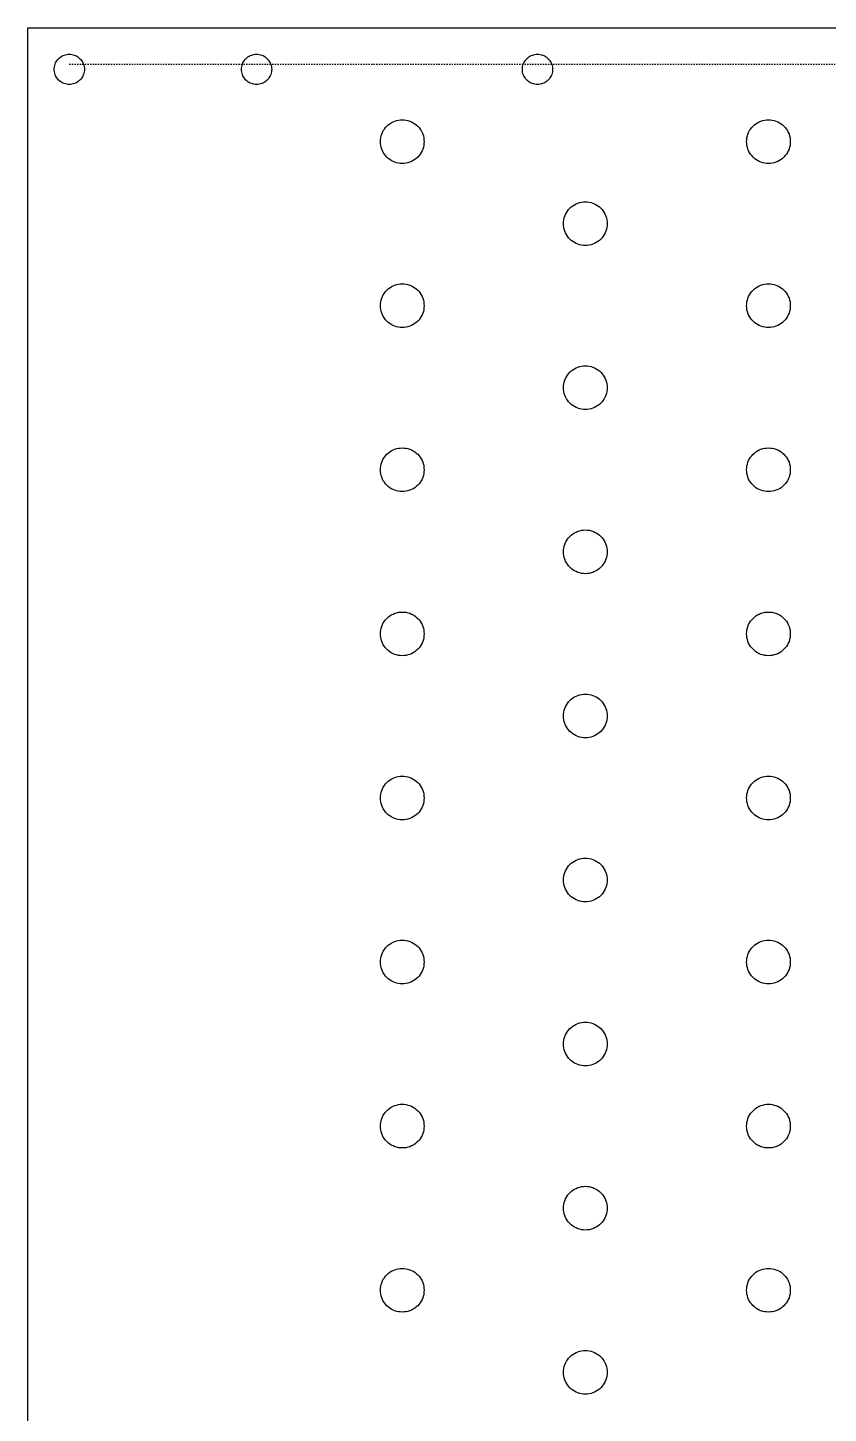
# Model space of a CAD drawing. Header units: millimetres. Extents: x 0 to 2030, y -1000001 to 1599.
# Drawn here: x 50 to 203.9, y 663.8 to 930 of the extents above; entities that cross this region are included whole.
import ezdxf

# ---------------------------------------------------------------- set-up
doc = ezdxf.new("R2010")
doc.units = ezdxf.units.MM
doc.linetypes.add('DASHED', pattern=[0.5, 0.25, -0.25])
doc.layers.add('DRAWING', color=7, linetype='Continuous')

msp = doc.modelspace()

# ---------------------------------------------------------------- linework, layer by layer
at = {"layer": 'DRAWING', "linetype": 'CONTINUOUS', "true_color": 0x111111}
for p, q in [((50, 930), (370, 930)), ((50, 500), (50, 930))]:
    msp.add_line(p, q, dxfattribs=at)
at = {"layer": 'DRAWING', "linetype": 'DASHED', "true_color": 0xb000ff}
msp.add_line((58, 923), (362, 923), dxfattribs=at)
at = {"layer": 'DRAWING', "linetype": 'CONTINUOUS', "true_color": 0x111111}
for points in [[(60.9, 922), (60.89, 921.75), (60.86, 921.5), (60.8, 921.25), (60.73, 921.01), (60.63, 920.77), (60.51, 920.55), (60.38, 920.34), (60.22, 920.14), (60.05, 919.95), (59.86, 919.78), (59.66, 919.62), (59.45, 919.49), (59.23, 919.37), (58.99, 919.27), (58.75, 919.2), (58.5, 919.14), (58.25, 919.11), (58, 919.1), (57.75, 919.11), (57.5, 919.14), (57.25, 919.2), (57.01, 919.27), (56.77, 919.37), (56.55, 919.49), (56.34, 919.62), (56.14, 919.78), (55.95, 919.95), (55.78, 920.14), (55.62, 920.34), (55.49, 920.55), (55.37, 920.77), (55.27, 921.01), (55.2, 921.25), (55.14, 921.5), (55.11, 921.75), (55.1, 922), (55.11, 922.25), (55.14, 922.5), (55.2, 922.75), (55.27, 922.99), (55.37, 923.23), (55.49, 923.45), (55.62, 923.66), (55.78, 923.86), (55.95, 924.05), (56.14, 924.22), (56.34, 924.38), (56.55, 924.51), (56.77, 924.63), (57.01, 924.73), (57.25, 924.8), (57.5, 924.86), (57.75, 924.89), (58, 924.9), (58.25, 924.89), (58.5, 924.86), (58.75, 924.8), (58.99, 924.73), (59.23, 924.63), (59.45, 924.51), (59.66, 924.38), (59.86, 924.22), (60.05, 924.05), (60.22, 923.86), (60.38, 923.66), (60.51, 923.45), (60.63, 923.23), (60.73, 922.99), (60.8, 922.75), (60.86, 922.5), (60.89, 922.25), (60.9, 922)], [(96.9, 922), (96.89, 921.75), (96.86, 921.5), (96.8, 921.25), (96.73, 921.01), (96.63, 920.77), (96.51, 920.55), (96.38, 920.34), (96.22, 920.14), (96.05, 919.95), (95.86, 919.78), (95.66, 919.62), (95.45, 919.49), (95.23, 919.37), (94.99, 919.27), (94.75, 919.2), (94.5, 919.14), (94.25, 919.11), (94, 919.1), (93.75, 919.11), (93.5, 919.14), (93.25, 919.2), (93.01, 919.27), (92.77, 919.37), (92.55, 919.49), (92.34, 919.62), (92.14, 919.78), (91.95, 919.95), (91.78, 920.14), (91.62, 920.34), (91.49, 920.55), (91.37, 920.77), (91.27, 921.01), (91.2, 921.25), (91.14, 921.5), (91.11, 921.75), (91.1, 922), (91.11, 922.25), (91.14, 922.5), (91.2, 922.75), (91.27, 922.99), (91.37, 923.23), (91.49, 923.45), (91.62, 923.66), (91.78, 923.86), (91.95, 924.05), (92.14, 924.22), (92.34, 924.38), (92.55, 924.51), (92.77, 924.63), (93.01, 924.73), (93.25, 924.8), (93.5, 924.86), (93.75, 924.89), (94, 924.9), (94.25, 924.89), (94.5, 924.86), (94.75, 924.8), (94.99, 924.73), (95.23, 924.63), (95.45, 924.51), (95.66, 924.38), (95.86, 924.22), (96.05, 924.05), (96.22, 923.86), (96.38, 923.66), (96.51, 923.45), (96.63, 923.23), (96.73, 922.99), (96.8, 922.75), (96.86, 922.5), (96.89, 922.25), (96.9, 922)], [(150.9, 922), (150.89, 921.75), (150.86, 921.5), (150.8, 921.25), (150.73, 921.01), (150.63, 920.77), (150.51, 920.55), (150.38, 920.34), (150.22, 920.14), (150.05, 919.95), (149.86, 919.78), (149.66, 919.62), (149.45, 919.49), (149.23, 919.37), (148.99, 919.27), (148.75, 919.2), (148.5, 919.14), (148.25, 919.11), (148, 919.1), (147.75, 919.11), (147.5, 919.14), (147.25, 919.2), (147.01, 919.27), (146.77, 919.37), (146.55, 919.49), (146.34, 919.62), (146.14, 919.78), (145.95, 919.95), (145.78, 920.14), (145.62, 920.34), (145.49, 920.55), (145.37, 920.77), (145.27, 921.01), (145.2, 921.25), (145.14, 921.5), (145.11, 921.75), (145.1, 922), (145.11, 922.25), (145.14, 922.5), (145.2, 922.75), (145.27, 922.99), (145.37, 923.23), (145.49, 923.45), (145.62, 923.66), (145.78, 923.86), (145.95, 924.05), (146.14, 924.22), (146.34, 924.38), (146.55, 924.51), (146.77, 924.63), (147.01, 924.73), (147.25, 924.8), (147.5, 924.86), (147.75, 924.89), (148, 924.9), (148.25, 924.89), (148.5, 924.86), (148.75, 924.8), (148.99, 924.73), (149.23, 924.63), (149.45, 924.51), (149.66, 924.38), (149.86, 924.22), (150.05, 924.05), (150.22, 923.86), (150.38, 923.66), (150.51, 923.45), (150.63, 923.23), (150.73, 922.99), (150.8, 922.75), (150.86, 922.5), (150.89, 922.25), (150.9, 922)], [(126.2, 908.12), (126.18, 907.75), (126.14, 907.39), (126.06, 907.03), (125.95, 906.68), (125.81, 906.34), (125.64, 906.02), (125.44, 905.71), (125.22, 905.42), (124.97, 905.15), (124.7, 904.9), (124.41, 904.68), (124.1, 904.48), (123.77, 904.31), (123.44, 904.17), (123.09, 904.06), (122.73, 903.98), (122.37, 903.93), (122, 903.92), (121.63, 903.93), (121.27, 903.98), (120.91, 904.06), (120.56, 904.17), (120.23, 904.31), (119.9, 904.48), (119.59, 904.68), (119.3, 904.9), (119.03, 905.15), (118.78, 905.42), (118.56, 905.71), (118.36, 906.02), (118.19, 906.34), (118.05, 906.68), (117.94, 907.03), (117.86, 907.39), (117.82, 907.75), (117.8, 908.12), (117.82, 908.48), (117.86, 908.85), (117.94, 909.2), (118.05, 909.55), (118.19, 909.89), (118.36, 910.22), (118.56, 910.53), (118.78, 910.82), (119.03, 911.09), (119.3, 911.34), (119.59, 911.56), (119.9, 911.75), (120.23, 911.92), (120.56, 912.06), (120.91, 912.17), (121.27, 912.25), (121.63, 912.3), (122, 912.32), (122.37, 912.3), (122.73, 912.25), (123.09, 912.17), (123.44, 912.06), (123.77, 911.92), (124.1, 911.75), (124.41, 911.56), (124.7, 911.34), (124.97, 911.09), (125.22, 910.82), (125.44, 910.53), (125.64, 910.22), (125.81, 909.89), (125.95, 909.55), (126.06, 909.2), (126.14, 908.85), (126.18, 908.48), (126.2, 908.12)], [(196.6, 908.12), (196.58, 907.75), (196.54, 907.39), (196.46, 907.03), (196.35, 906.68), (196.21, 906.34), (196.04, 906.02), (195.84, 905.71), (195.62, 905.42), (195.37, 905.15), (195.1, 904.9), (194.81, 904.68), (194.5, 904.48), (194.17, 904.31), (193.84, 904.17), (193.49, 904.06), (193.13, 903.98), (192.77, 903.93), (192.4, 903.92), (192.03, 903.93), (191.67, 903.98), (191.31, 904.06), (190.96, 904.17), (190.63, 904.31), (190.3, 904.48), (189.99, 904.68), (189.7, 904.9), (189.43, 905.15), (189.18, 905.42), (188.96, 905.71), (188.76, 906.02), (188.59, 906.34), (188.45, 906.68), (188.34, 907.03), (188.26, 907.39), (188.22, 907.75), (188.2, 908.12), (188.22, 908.48), (188.26, 908.85), (188.34, 909.2), (188.45, 909.55), (188.59, 909.89), (188.76, 910.22), (188.96, 910.53), (189.18, 910.82), (189.43, 911.09), (189.7, 911.34), (189.99, 911.56), (190.3, 911.75), (190.63, 911.92), (190.96, 912.06), (191.31, 912.17), (191.67, 912.25), (192.03, 912.3), (192.4, 912.32), (192.77, 912.3), (193.13, 912.25), (193.49, 912.17), (193.84, 912.06), (194.17, 911.92), (194.5, 911.75), (194.81, 911.56), (195.1, 911.34), (195.37, 911.09), (195.62, 910.82), (195.84, 910.53), (196.04, 910.22), (196.21, 909.89), (196.35, 909.55), (196.46, 909.2), (196.54, 908.85), (196.58, 908.48), (196.6, 908.12)], [(161.4, 892.35), (161.38, 891.99), (161.34, 891.62), (161.26, 891.27), (161.15, 890.92), (161.01, 890.58), (160.84, 890.25), (160.64, 889.94), (160.42, 889.65), (160.17, 889.38), (159.9, 889.14), (159.61, 888.91), (159.3, 888.72), (158.97, 888.55), (158.64, 888.41), (158.29, 888.3), (157.93, 888.22), (157.57, 888.17), (157.2, 888.15), (156.83, 888.17), (156.47, 888.22), (156.11, 888.3), (155.76, 888.41), (155.43, 888.55), (155.1, 888.72), (154.79, 888.91), (154.5, 889.14), (154.23, 889.38), (153.98, 889.65), (153.76, 889.94), (153.56, 890.25), (153.39, 890.58), (153.25, 890.92), (153.14, 891.27), (153.06, 891.62), (153.02, 891.99), (153, 892.35), (153.02, 892.72), (153.06, 893.08), (153.14, 893.44), (153.25, 893.79), (153.39, 894.13), (153.56, 894.45), (153.76, 894.76), (153.98, 895.05), (154.23, 895.32), (154.5, 895.57), (154.79, 895.79), (155.1, 895.99), (155.43, 896.16), (155.76, 896.3), (156.11, 896.41), (156.47, 896.49), (156.83, 896.54), (157.2, 896.55), (157.57, 896.54), (157.93, 896.49), (158.29, 896.41), (158.64, 896.3), (158.97, 896.16), (159.3, 895.99), (159.61, 895.79), (159.9, 895.57), (160.17, 895.32), (160.42, 895.05), (160.64, 894.76), (160.84, 894.45), (161.01, 894.13), (161.15, 893.79), (161.26, 893.44), (161.34, 893.08), (161.38, 892.72), (161.4, 892.35)], [(126.2, 876.59), (126.18, 876.22), (126.14, 875.86), (126.06, 875.5), (125.95, 875.15), (125.81, 874.81), (125.64, 874.49), (125.44, 874.18), (125.22, 873.89), (124.97, 873.62), (124.7, 873.37), (124.41, 873.15), (124.1, 872.95), (123.77, 872.78), (123.44, 872.64), (123.09, 872.53), (122.73, 872.45), (122.37, 872.4), (122, 872.39), (121.63, 872.4), (121.27, 872.45), (120.91, 872.53), (120.56, 872.64), (120.23, 872.78), (119.9, 872.95), (119.59, 873.15), (119.3, 873.37), (119.03, 873.62), (118.78, 873.89), (118.56, 874.18), (118.36, 874.49), (118.19, 874.81), (118.05, 875.15), (117.94, 875.5), (117.86, 875.86), (117.82, 876.22), (117.8, 876.59), (117.82, 876.95), (117.86, 877.32), (117.94, 877.68), (118.05, 878.02), (118.19, 878.36), (118.36, 878.69), (118.56, 879), (118.78, 879.29), (119.03, 879.56), (119.3, 879.81), (119.59, 880.03), (119.9, 880.23), (120.23, 880.39), (120.56, 880.53), (120.91, 880.65), (121.27, 880.72), (121.63, 880.77), (122, 880.79), (122.37, 880.77), (122.73, 880.72), (123.09, 880.65), (123.44, 880.53), (123.77, 880.39), (124.1, 880.23), (124.41, 880.03), (124.7, 879.81), (124.97, 879.56), (125.22, 879.29), (125.44, 879), (125.64, 878.69), (125.81, 878.36), (125.95, 878.02), (126.06, 877.68), (126.14, 877.32), (126.18, 876.95), (126.2, 876.59)], [(196.6, 876.59), (196.58, 876.22), (196.54, 875.86), (196.46, 875.5), (196.35, 875.15), (196.21, 874.81), (196.04, 874.49), (195.84, 874.18), (195.62, 873.89), (195.37, 873.62), (195.1, 873.37), (194.81, 873.15), (194.5, 872.95), (194.17, 872.78), (193.84, 872.64), (193.49, 872.53), (193.13, 872.45), (192.77, 872.4), (192.4, 872.39), (192.03, 872.4), (191.67, 872.45), (191.31, 872.53), (190.96, 872.64), (190.63, 872.78), (190.3, 872.95), (189.99, 873.15), (189.7, 873.37), (189.43, 873.62), (189.18, 873.89), (188.96, 874.18), (188.76, 874.49), (188.59, 874.81), (188.45, 875.15), (188.34, 875.5), (188.26, 875.86), (188.22, 876.22), (188.2, 876.59), (188.22, 876.95), (188.26, 877.32), (188.34, 877.68), (188.45, 878.02), (188.59, 878.36), (188.76, 878.69), (188.96, 879), (189.18, 879.29), (189.43, 879.56), (189.7, 879.81), (189.99, 880.03), (190.3, 880.23), (190.63, 880.39), (190.96, 880.53), (191.31, 880.65), (191.67, 880.72), (192.03, 880.77), (192.4, 880.79), (192.77, 880.77), (193.13, 880.72), (193.49, 880.65), (193.84, 880.53), (194.17, 880.39), (194.5, 880.23), (194.81, 880.03), (195.1, 879.81), (195.37, 879.56), (195.62, 879.29), (195.84, 879), (196.04, 878.69), (196.21, 878.36), (196.35, 878.02), (196.46, 877.68), (196.54, 877.32), (196.58, 876.95), (196.6, 876.59)], [(161.4, 860.82), (161.38, 860.46), (161.34, 860.09), (161.26, 859.74), (161.15, 859.39), (161.01, 859.05), (160.84, 858.72), (160.64, 858.41), (160.42, 858.12), (160.17, 857.85), (159.9, 857.61), (159.61, 857.38), (159.3, 857.19), (158.97, 857.02), (158.64, 856.88), (158.29, 856.77), (157.93, 856.69), (157.57, 856.64), (157.2, 856.62), (156.83, 856.64), (156.47, 856.69), (156.11, 856.77), (155.76, 856.88), (155.43, 857.02), (155.1, 857.19), (154.79, 857.38), (154.5, 857.61), (154.23, 857.85), (153.98, 858.12), (153.76, 858.41), (153.56, 858.72), (153.39, 859.05), (153.25, 859.39), (153.14, 859.74), (153.06, 860.09), (153.02, 860.46), (153, 860.82), (153.02, 861.19), (153.06, 861.55), (153.14, 861.91), (153.25, 862.26), (153.39, 862.6), (153.56, 862.92), (153.76, 863.23), (153.98, 863.52), (154.23, 863.79), (154.5, 864.04), (154.79, 864.26), (155.1, 864.46), (155.43, 864.63), (155.76, 864.77), (156.11, 864.88), (156.47, 864.96), (156.83, 865.01), (157.2, 865.02), (157.57, 865.01), (157.93, 864.96), (158.29, 864.88), (158.64, 864.77), (158.97, 864.63), (159.3, 864.46), (159.61, 864.26), (159.9, 864.04), (160.17, 863.79), (160.42, 863.52), (160.64, 863.23), (160.84, 862.92), (161.01, 862.6), (161.15, 862.26), (161.26, 861.91), (161.34, 861.55), (161.38, 861.19), (161.4, 860.82)], [(126.2, 845.06), (126.18, 844.69), (126.14, 844.33), (126.06, 843.97), (125.95, 843.62), (125.81, 843.28), (125.64, 842.96), (125.44, 842.65), (125.22, 842.36), (124.97, 842.09), (124.7, 841.84), (124.41, 841.62), (124.1, 841.42), (123.77, 841.25), (123.44, 841.11), (123.09, 841), (122.73, 840.92), (122.37, 840.87), (122, 840.86), (121.63, 840.87), (121.27, 840.92), (120.91, 841), (120.56, 841.11), (120.23, 841.25), (119.9, 841.42), (119.59, 841.62), (119.3, 841.84), (119.03, 842.09), (118.78, 842.36), (118.56, 842.65), (118.36, 842.96), (118.19, 843.28), (118.05, 843.62), (117.94, 843.97), (117.86, 844.33), (117.82, 844.69), (117.8, 845.06), (117.82, 845.42), (117.86, 845.79), (117.94, 846.15), (118.05, 846.5), (118.19, 846.83), (118.36, 847.16), (118.56, 847.47), (118.78, 847.76), (119.03, 848.03), (119.3, 848.28), (119.59, 848.5), (119.9, 848.7), (120.23, 848.87), (120.56, 849.01), (120.91, 849.12), (121.27, 849.2), (121.63, 849.24), (122, 849.26), (122.37, 849.24), (122.73, 849.2), (123.09, 849.12), (123.44, 849.01), (123.77, 848.87), (124.1, 848.7), (124.41, 848.5), (124.7, 848.28), (124.97, 848.03), (125.22, 847.76), (125.44, 847.47), (125.64, 847.16), (125.81, 846.83), (125.95, 846.5), (126.06, 846.15), (126.14, 845.79), (126.18, 845.42), (126.2, 845.06)], [(196.6, 845.06), (196.58, 844.69), (196.54, 844.33), (196.46, 843.97), (196.35, 843.62), (196.21, 843.28), (196.04, 842.96), (195.84, 842.65), (195.62, 842.36), (195.37, 842.09), (195.1, 841.84), (194.81, 841.62), (194.5, 841.42), (194.17, 841.25), (193.84, 841.11), (193.49, 841), (193.13, 840.92), (192.77, 840.87), (192.4, 840.86), (192.03, 840.87), (191.67, 840.92), (191.31, 841), (190.96, 841.11), (190.63, 841.25), (190.3, 841.42), (189.99, 841.62), (189.7, 841.84), (189.43, 842.09), (189.18, 842.36), (188.96, 842.65), (188.76, 842.96), (188.59, 843.28), (188.45, 843.62), (188.34, 843.97), (188.26, 844.33), (188.22, 844.69), (188.2, 845.06), (188.22, 845.42), (188.26, 845.79), (188.34, 846.15), (188.45, 846.5), (188.59, 846.83), (188.76, 847.16), (188.96, 847.47), (189.18, 847.76), (189.43, 848.03), (189.7, 848.28), (189.99, 848.5), (190.3, 848.7), (190.63, 848.87), (190.96, 849.01), (191.31, 849.12), (191.67, 849.2), (192.03, 849.24), (192.4, 849.26), (192.77, 849.24), (193.13, 849.2), (193.49, 849.12), (193.84, 849.01), (194.17, 848.87), (194.5, 848.7), (194.81, 848.5), (195.1, 848.28), (195.37, 848.03), (195.62, 847.76), (195.84, 847.47), (196.04, 847.16), (196.21, 846.83), (196.35, 846.5), (196.46, 846.15), (196.54, 845.79), (196.58, 845.42), (196.6, 845.06)], [(161.4, 829.29), (161.38, 828.93), (161.34, 828.56), (161.26, 828.21), (161.15, 827.86), (161.01, 827.52), (160.84, 827.19), (160.64, 826.89), (160.42, 826.59), (160.17, 826.32), (159.9, 826.08), (159.61, 825.85), (159.3, 825.66), (158.97, 825.49), (158.64, 825.35), (158.29, 825.24), (157.93, 825.16), (157.57, 825.11), (157.2, 825.09), (156.83, 825.11), (156.47, 825.16), (156.11, 825.24), (155.76, 825.35), (155.43, 825.49), (155.1, 825.66), (154.79, 825.85), (154.5, 826.08), (154.23, 826.32), (153.98, 826.59), (153.76, 826.89), (153.56, 827.19), (153.39, 827.52), (153.25, 827.86), (153.14, 828.21), (153.06, 828.56), (153.02, 828.93), (153, 829.29), (153.02, 829.66), (153.06, 830.02), (153.14, 830.38), (153.25, 830.73), (153.39, 831.07), (153.56, 831.39), (153.76, 831.7), (153.98, 831.99), (154.23, 832.26), (154.5, 832.51), (154.79, 832.73), (155.1, 832.93), (155.43, 833.1), (155.76, 833.24), (156.11, 833.35), (156.47, 833.43), (156.83, 833.48), (157.2, 833.49), (157.57, 833.48), (157.93, 833.43), (158.29, 833.35), (158.64, 833.24), (158.97, 833.1), (159.3, 832.93), (159.61, 832.73), (159.9, 832.51), (160.17, 832.26), (160.42, 831.99), (160.64, 831.7), (160.84, 831.39), (161.01, 831.07), (161.15, 830.73), (161.26, 830.38), (161.34, 830.02), (161.38, 829.66), (161.4, 829.29)], [(126.2, 813.53), (126.18, 813.16), (126.14, 812.8), (126.06, 812.44), (125.95, 812.09), (125.81, 811.75), (125.64, 811.43), (125.44, 811.12), (125.22, 810.83), (124.97, 810.56), (124.7, 810.31), (124.41, 810.09), (124.1, 809.89), (123.77, 809.72), (123.44, 809.58), (123.09, 809.47), (122.73, 809.39), (122.37, 809.35), (122, 809.33), (121.63, 809.35), (121.27, 809.39), (120.91, 809.47), (120.56, 809.58), (120.23, 809.72), (119.9, 809.89), (119.59, 810.09), (119.3, 810.31), (119.03, 810.56), (118.78, 810.83), (118.56, 811.12), (118.36, 811.43), (118.19, 811.75), (118.05, 812.09), (117.94, 812.44), (117.86, 812.8), (117.82, 813.16), (117.8, 813.53), (117.82, 813.9), (117.86, 814.26), (117.94, 814.62), (118.05, 814.97), (118.19, 815.3), (118.36, 815.63), (118.56, 815.94), (118.78, 816.23), (119.03, 816.5), (119.3, 816.75), (119.59, 816.97), (119.9, 817.17), (120.23, 817.34), (120.56, 817.48), (120.91, 817.59), (121.27, 817.67), (121.63, 817.71), (122, 817.73), (122.37, 817.71), (122.73, 817.67), (123.09, 817.59), (123.44, 817.48), (123.77, 817.34), (124.1, 817.17), (124.41, 816.97), (124.7, 816.75), (124.97, 816.5), (125.22, 816.23), (125.44, 815.94), (125.64, 815.63), (125.81, 815.3), (125.95, 814.97), (126.06, 814.62), (126.14, 814.26), (126.18, 813.9), (126.2, 813.53)], [(196.6, 813.53), (196.58, 813.16), (196.54, 812.8), (196.46, 812.44), (196.35, 812.09), (196.21, 811.75), (196.04, 811.43), (195.84, 811.12), (195.62, 810.83), (195.37, 810.56), (195.1, 810.31), (194.81, 810.09), (194.5, 809.89), (194.17, 809.72), (193.84, 809.58), (193.49, 809.47), (193.13, 809.39), (192.77, 809.35), (192.4, 809.33), (192.03, 809.35), (191.67, 809.39), (191.31, 809.47), (190.96, 809.58), (190.63, 809.72), (190.3, 809.89), (189.99, 810.09), (189.7, 810.31), (189.43, 810.56), (189.18, 810.83), (188.96, 811.12), (188.76, 811.43), (188.59, 811.75), (188.45, 812.09), (188.34, 812.44), (188.26, 812.8), (188.22, 813.16), (188.2, 813.53), (188.22, 813.9), (188.26, 814.26), (188.34, 814.62), (188.45, 814.97), (188.59, 815.3), (188.76, 815.63), (188.96, 815.94), (189.18, 816.23), (189.43, 816.5), (189.7, 816.75), (189.99, 816.97), (190.3, 817.17), (190.63, 817.34), (190.96, 817.48), (191.31, 817.59), (191.67, 817.67), (192.03, 817.71), (192.4, 817.73), (192.77, 817.71), (193.13, 817.67), (193.49, 817.59), (193.84, 817.48), (194.17, 817.34), (194.5, 817.17), (194.81, 816.97), (195.1, 816.75), (195.37, 816.5), (195.62, 816.23), (195.84, 815.94), (196.04, 815.63), (196.21, 815.3), (196.35, 814.97), (196.46, 814.62), (196.54, 814.26), (196.58, 813.9), (196.6, 813.53)], [(161.4, 797.76), (161.38, 797.4), (161.34, 797.04), (161.26, 796.68), (161.15, 796.33), (161.01, 795.99), (160.84, 795.66), (160.64, 795.36), (160.42, 795.06), (160.17, 794.79), (159.9, 794.55), (159.61, 794.32), (159.3, 794.13), (158.97, 793.96), (158.64, 793.82), (158.29, 793.71), (157.93, 793.63), (157.57, 793.58), (157.2, 793.56), (156.83, 793.58), (156.47, 793.63), (156.11, 793.71), (155.76, 793.82), (155.43, 793.96), (155.1, 794.13), (154.79, 794.32), (154.5, 794.55), (154.23, 794.79), (153.98, 795.06), (153.76, 795.36), (153.56, 795.66), (153.39, 795.99), (153.25, 796.33), (153.14, 796.68), (153.06, 797.04), (153.02, 797.4), (153, 797.76), (153.02, 798.13), (153.06, 798.49), (153.14, 798.85), (153.25, 799.2), (153.39, 799.54), (153.56, 799.86), (153.76, 800.17), (153.98, 800.46), (154.23, 800.73), (154.5, 800.98), (154.79, 801.21), (155.1, 801.4), (155.43, 801.57), (155.76, 801.71), (156.11, 801.82), (156.47, 801.9), (156.83, 801.95), (157.2, 801.96), (157.57, 801.95), (157.93, 801.9), (158.29, 801.82), (158.64, 801.71), (158.97, 801.57), (159.3, 801.4), (159.61, 801.21), (159.9, 800.98), (160.17, 800.73), (160.42, 800.46), (160.64, 800.17), (160.84, 799.86), (161.01, 799.54), (161.15, 799.2), (161.26, 798.85), (161.34, 798.49), (161.38, 798.13), (161.4, 797.76)], [(126.2, 782), (126.18, 781.63), (126.14, 781.27), (126.06, 780.91), (125.95, 780.56), (125.81, 780.23), (125.64, 779.9), (125.44, 779.59), (125.22, 779.3), (124.97, 779.03), (124.7, 778.78), (124.41, 778.56), (124.1, 778.36), (123.77, 778.19), (123.44, 778.05), (123.09, 777.94), (122.73, 777.86), (122.37, 777.82), (122, 777.8), (121.63, 777.82), (121.27, 777.86), (120.91, 777.94), (120.56, 778.05), (120.23, 778.19), (119.9, 778.36), (119.59, 778.56), (119.3, 778.78), (119.03, 779.03), (118.78, 779.3), (118.56, 779.59), (118.36, 779.9), (118.19, 780.23), (118.05, 780.56), (117.94, 780.91), (117.86, 781.27), (117.82, 781.63), (117.8, 782), (117.82, 782.37), (117.86, 782.73), (117.94, 783.09), (118.05, 783.44), (118.19, 783.77), (118.36, 784.1), (118.56, 784.41), (118.78, 784.7), (119.03, 784.97), (119.3, 785.22), (119.59, 785.44), (119.9, 785.64), (120.23, 785.81), (120.56, 785.95), (120.91, 786.06), (121.27, 786.14), (121.63, 786.18), (122, 786.2), (122.37, 786.18), (122.73, 786.14), (123.09, 786.06), (123.44, 785.95), (123.77, 785.81), (124.1, 785.64), (124.41, 785.44), (124.7, 785.22), (124.97, 784.97), (125.22, 784.7), (125.44, 784.41), (125.64, 784.1), (125.81, 783.77), (125.95, 783.44), (126.06, 783.09), (126.14, 782.73), (126.18, 782.37), (126.2, 782)], [(196.6, 782), (196.58, 781.63), (196.54, 781.27), (196.46, 780.91), (196.35, 780.56), (196.21, 780.23), (196.04, 779.9), (195.84, 779.59), (195.62, 779.3), (195.37, 779.03), (195.1, 778.78), (194.81, 778.56), (194.5, 778.36), (194.17, 778.19), (193.84, 778.05), (193.49, 777.94), (193.13, 777.86), (192.77, 777.82), (192.4, 777.8), (192.03, 777.82), (191.67, 777.86), (191.31, 777.94), (190.96, 778.05), (190.63, 778.19), (190.3, 778.36), (189.99, 778.56), (189.7, 778.78), (189.43, 779.03), (189.18, 779.3), (188.96, 779.59), (188.76, 779.9), (188.59, 780.23), (188.45, 780.56), (188.34, 780.91), (188.26, 781.27), (188.22, 781.63), (188.2, 782), (188.22, 782.37), (188.26, 782.73), (188.34, 783.09), (188.45, 783.44), (188.59, 783.77), (188.76, 784.1), (188.96, 784.41), (189.18, 784.7), (189.43, 784.97), (189.7, 785.22), (189.99, 785.44), (190.3, 785.64), (190.63, 785.81), (190.96, 785.95), (191.31, 786.06), (191.67, 786.14), (192.03, 786.18), (192.4, 786.2), (192.77, 786.18), (193.13, 786.14), (193.49, 786.06), (193.84, 785.95), (194.17, 785.81), (194.5, 785.64), (194.81, 785.44), (195.1, 785.22), (195.37, 784.97), (195.62, 784.7), (195.84, 784.41), (196.04, 784.1), (196.21, 783.77), (196.35, 783.44), (196.46, 783.09), (196.54, 782.73), (196.58, 782.37), (196.6, 782)], [(161.4, 766.24), (161.38, 765.87), (161.34, 765.51), (161.26, 765.15), (161.15, 764.8), (161.01, 764.46), (160.84, 764.14), (160.64, 763.83), (160.42, 763.54), (160.17, 763.27), (159.9, 763.02), (159.61, 762.79), (159.3, 762.6), (158.97, 762.43), (158.64, 762.29), (158.29, 762.18), (157.93, 762.1), (157.57, 762.05), (157.2, 762.04), (156.83, 762.05), (156.47, 762.1), (156.11, 762.18), (155.76, 762.29), (155.43, 762.43), (155.1, 762.6), (154.79, 762.79), (154.5, 763.02), (154.23, 763.27), (153.98, 763.54), (153.76, 763.83), (153.56, 764.14), (153.39, 764.46), (153.25, 764.8), (153.14, 765.15), (153.06, 765.51), (153.02, 765.87), (153, 766.24), (153.02, 766.6), (153.06, 766.96), (153.14, 767.32), (153.25, 767.67), (153.39, 768.01), (153.56, 768.34), (153.76, 768.64), (153.98, 768.94), (154.23, 769.21), (154.5, 769.45), (154.79, 769.68), (155.1, 769.87), (155.43, 770.04), (155.76, 770.18), (156.11, 770.29), (156.47, 770.37), (156.83, 770.42), (157.2, 770.44), (157.57, 770.42), (157.93, 770.37), (158.29, 770.29), (158.64, 770.18), (158.97, 770.04), (159.3, 769.87), (159.61, 769.68), (159.9, 769.45), (160.17, 769.21), (160.42, 768.94), (160.64, 768.64), (160.84, 768.34), (161.01, 768.01), (161.15, 767.67), (161.26, 767.32), (161.34, 766.96), (161.38, 766.6), (161.4, 766.24)], [(126.2, 750.47), (126.18, 750.1), (126.14, 749.74), (126.06, 749.38), (125.95, 749.03), (125.81, 748.7), (125.64, 748.37), (125.44, 748.06), (125.22, 747.77), (124.97, 747.5), (124.7, 747.25), (124.41, 747.03), (124.1, 746.83), (123.77, 746.66), (123.44, 746.52), (123.09, 746.41), (122.73, 746.33), (122.37, 746.29), (122, 746.27), (121.63, 746.29), (121.27, 746.33), (120.91, 746.41), (120.56, 746.52), (120.23, 746.66), (119.9, 746.83), (119.59, 747.03), (119.3, 747.25), (119.03, 747.5), (118.78, 747.77), (118.56, 748.06), (118.36, 748.37), (118.19, 748.7), (118.05, 749.03), (117.94, 749.38), (117.86, 749.74), (117.82, 750.1), (117.8, 750.47), (117.82, 750.84), (117.86, 751.2), (117.94, 751.56), (118.05, 751.91), (118.19, 752.25), (118.36, 752.57), (118.56, 752.88), (118.78, 753.17), (119.03, 753.44), (119.3, 753.69), (119.59, 753.91), (119.9, 754.11), (120.23, 754.28), (120.56, 754.42), (120.91, 754.53), (121.27, 754.61), (121.63, 754.65), (122, 754.67), (122.37, 754.65), (122.73, 754.61), (123.09, 754.53), (123.44, 754.42), (123.77, 754.28), (124.1, 754.11), (124.41, 753.91), (124.7, 753.69), (124.97, 753.44), (125.22, 753.17), (125.44, 752.88), (125.64, 752.57), (125.81, 752.25), (125.95, 751.91), (126.06, 751.56), (126.14, 751.2), (126.18, 750.84), (126.2, 750.47)], [(196.6, 750.47), (196.58, 750.1), (196.54, 749.74), (196.46, 749.38), (196.35, 749.03), (196.21, 748.7), (196.04, 748.37), (195.84, 748.06), (195.62, 747.77), (195.37, 747.5), (195.1, 747.25), (194.81, 747.03), (194.5, 746.83), (194.17, 746.66), (193.84, 746.52), (193.49, 746.41), (193.13, 746.33), (192.77, 746.29), (192.4, 746.27), (192.03, 746.29), (191.67, 746.33), (191.31, 746.41), (190.96, 746.52), (190.63, 746.66), (190.3, 746.83), (189.99, 747.03), (189.7, 747.25), (189.43, 747.5), (189.18, 747.77), (188.96, 748.06), (188.76, 748.37), (188.59, 748.7), (188.45, 749.03), (188.34, 749.38), (188.26, 749.74), (188.22, 750.1), (188.2, 750.47), (188.22, 750.84), (188.26, 751.2), (188.34, 751.56), (188.45, 751.91), (188.59, 752.25), (188.76, 752.57), (188.96, 752.88), (189.18, 753.17), (189.43, 753.44), (189.7, 753.69), (189.99, 753.91), (190.3, 754.11), (190.63, 754.28), (190.96, 754.42), (191.31, 754.53), (191.67, 754.61), (192.03, 754.65), (192.4, 754.67), (192.77, 754.65), (193.13, 754.61), (193.49, 754.53), (193.84, 754.42), (194.17, 754.28), (194.5, 754.11), (194.81, 753.91), (195.1, 753.69), (195.37, 753.44), (195.62, 753.17), (195.84, 752.88), (196.04, 752.57), (196.21, 752.25), (196.35, 751.91), (196.46, 751.56), (196.54, 751.2), (196.58, 750.84), (196.6, 750.47)], [(161.4, 734.71), (161.38, 734.34), (161.34, 733.98), (161.26, 733.62), (161.15, 733.27), (161.01, 732.93), (160.84, 732.61), (160.64, 732.3), (160.42, 732.01), (160.17, 731.74), (159.9, 731.49), (159.61, 731.27), (159.3, 731.07), (158.97, 730.9), (158.64, 730.76), (158.29, 730.65), (157.93, 730.57), (157.57, 730.52), (157.2, 730.51), (156.83, 730.52), (156.47, 730.57), (156.11, 730.65), (155.76, 730.76), (155.43, 730.9), (155.1, 731.07), (154.79, 731.27), (154.5, 731.49), (154.23, 731.74), (153.98, 732.01), (153.76, 732.3), (153.56, 732.61), (153.39, 732.93), (153.25, 733.27), (153.14, 733.62), (153.06, 733.98), (153.02, 734.34), (153, 734.71), (153.02, 735.07), (153.06, 735.44), (153.14, 735.79), (153.25, 736.14), (153.39, 736.48), (153.56, 736.81), (153.76, 737.11), (153.98, 737.41), (154.23, 737.68), (154.5, 737.92), (154.79, 738.15), (155.1, 738.34), (155.43, 738.51), (155.76, 738.65), (156.11, 738.76), (156.47, 738.84), (156.83, 738.89), (157.2, 738.91), (157.57, 738.89), (157.93, 738.84), (158.29, 738.76), (158.64, 738.65), (158.97, 738.51), (159.3, 738.34), (159.61, 738.15), (159.9, 737.92), (160.17, 737.68), (160.42, 737.41), (160.64, 737.11), (160.84, 736.81), (161.01, 736.48), (161.15, 736.14), (161.26, 735.79), (161.34, 735.44), (161.38, 735.07), (161.4, 734.71)], [(126.2, 718.94), (126.18, 718.58), (126.14, 718.21), (126.06, 717.85), (125.95, 717.5), (125.81, 717.17), (125.64, 716.84), (125.44, 716.53), (125.22, 716.24), (124.97, 715.97), (124.7, 715.72), (124.41, 715.5), (124.1, 715.3), (123.77, 715.13), (123.44, 714.99), (123.09, 714.88), (122.73, 714.8), (122.37, 714.76), (122, 714.74), (121.63, 714.76), (121.27, 714.8), (120.91, 714.88), (120.56, 714.99), (120.23, 715.13), (119.9, 715.3), (119.59, 715.5), (119.3, 715.72), (119.03, 715.97), (118.78, 716.24), (118.56, 716.53), (118.36, 716.84), (118.19, 717.17), (118.05, 717.5), (117.94, 717.85), (117.86, 718.21), (117.82, 718.58), (117.8, 718.94), (117.82, 719.31), (117.86, 719.67), (117.94, 720.03), (118.05, 720.38), (118.19, 720.72), (118.36, 721.04), (118.56, 721.35), (118.78, 721.64), (119.03, 721.91), (119.3, 722.16), (119.59, 722.38), (119.9, 722.58), (120.23, 722.75), (120.56, 722.89), (120.91, 723), (121.27, 723.08), (121.63, 723.13), (122, 723.14), (122.37, 723.13), (122.73, 723.08), (123.09, 723), (123.44, 722.89), (123.77, 722.75), (124.1, 722.58), (124.41, 722.38), (124.7, 722.16), (124.97, 721.91), (125.22, 721.64), (125.44, 721.35), (125.64, 721.04), (125.81, 720.72), (125.95, 720.38), (126.06, 720.03), (126.14, 719.67), (126.18, 719.31), (126.2, 718.94)], [(196.6, 718.94), (196.58, 718.58), (196.54, 718.21), (196.46, 717.85), (196.35, 717.5), (196.21, 717.17), (196.04, 716.84), (195.84, 716.53), (195.62, 716.24), (195.37, 715.97), (195.1, 715.72), (194.81, 715.5), (194.5, 715.3), (194.17, 715.13), (193.84, 714.99), (193.49, 714.88), (193.13, 714.8), (192.77, 714.76), (192.4, 714.74), (192.03, 714.76), (191.67, 714.8), (191.31, 714.88), (190.96, 714.99), (190.63, 715.13), (190.3, 715.3), (189.99, 715.5), (189.7, 715.72), (189.43, 715.97), (189.18, 716.24), (188.96, 716.53), (188.76, 716.84), (188.59, 717.17), (188.45, 717.5), (188.34, 717.85), (188.26, 718.21), (188.22, 718.58), (188.2, 718.94), (188.22, 719.31), (188.26, 719.67), (188.34, 720.03), (188.45, 720.38), (188.59, 720.72), (188.76, 721.04), (188.96, 721.35), (189.18, 721.64), (189.43, 721.91), (189.7, 722.16), (189.99, 722.38), (190.3, 722.58), (190.63, 722.75), (190.96, 722.89), (191.31, 723), (191.67, 723.08), (192.03, 723.13), (192.4, 723.14), (192.77, 723.13), (193.13, 723.08), (193.49, 723), (193.84, 722.89), (194.17, 722.75), (194.5, 722.58), (194.81, 722.38), (195.1, 722.16), (195.37, 721.91), (195.62, 721.64), (195.84, 721.35), (196.04, 721.04), (196.21, 720.72), (196.35, 720.38), (196.46, 720.03), (196.54, 719.67), (196.58, 719.31), (196.6, 718.94)], [(161.4, 703.18), (161.38, 702.81), (161.34, 702.45), (161.26, 702.09), (161.15, 701.74), (161.01, 701.4), (160.84, 701.08), (160.64, 700.77), (160.42, 700.48), (160.17, 700.21), (159.9, 699.96), (159.61, 699.74), (159.3, 699.54), (158.97, 699.37), (158.64, 699.23), (158.29, 699.12), (157.93, 699.04), (157.57, 698.99), (157.2, 698.98), (156.83, 698.99), (156.47, 699.04), (156.11, 699.12), (155.76, 699.23), (155.43, 699.37), (155.1, 699.54), (154.79, 699.74), (154.5, 699.96), (154.23, 700.21), (153.98, 700.48), (153.76, 700.77), (153.56, 701.08), (153.39, 701.4), (153.25, 701.74), (153.14, 702.09), (153.06, 702.45), (153.02, 702.81), (153, 703.18), (153.02, 703.54), (153.06, 703.91), (153.14, 704.26), (153.25, 704.61), (153.39, 704.95), (153.56, 705.28), (153.76, 705.59), (153.98, 705.88), (154.23, 706.15), (154.5, 706.39), (154.79, 706.62), (155.1, 706.81), (155.43, 706.98), (155.76, 707.12), (156.11, 707.23), (156.47, 707.31), (156.83, 707.36), (157.2, 707.38), (157.57, 707.36), (157.93, 707.31), (158.29, 707.23), (158.64, 707.12), (158.97, 706.98), (159.3, 706.81), (159.61, 706.62), (159.9, 706.39), (160.17, 706.15), (160.42, 705.88), (160.64, 705.59), (160.84, 705.28), (161.01, 704.95), (161.15, 704.61), (161.26, 704.26), (161.34, 703.91), (161.38, 703.54), (161.4, 703.18)], [(126.2, 687.41), (126.18, 687.05), (126.14, 686.68), (126.06, 686.32), (125.95, 685.98), (125.81, 685.64), (125.64, 685.31), (125.44, 685), (125.22, 684.71), (124.97, 684.44), (124.7, 684.19), (124.41, 683.97), (124.1, 683.77), (123.77, 683.61), (123.44, 683.47), (123.09, 683.35), (122.73, 683.28), (122.37, 683.23), (122, 683.21), (121.63, 683.23), (121.27, 683.28), (120.91, 683.35), (120.56, 683.47), (120.23, 683.61), (119.9, 683.77), (119.59, 683.97), (119.3, 684.19), (119.03, 684.44), (118.78, 684.71), (118.56, 685), (118.36, 685.31), (118.19, 685.64), (118.05, 685.98), (117.94, 686.32), (117.86, 686.68), (117.82, 687.05), (117.8, 687.41), (117.82, 687.78), (117.86, 688.14), (117.94, 688.5), (118.05, 688.85), (118.19, 689.19), (118.36, 689.51), (118.56, 689.82), (118.78, 690.11), (119.03, 690.38), (119.3, 690.63), (119.59, 690.85), (119.9, 691.05), (120.23, 691.22), (120.56, 691.36), (120.91, 691.47), (121.27, 691.55), (121.63, 691.6), (122, 691.61), (122.37, 691.6), (122.73, 691.55), (123.09, 691.47), (123.44, 691.36), (123.77, 691.22), (124.1, 691.05), (124.41, 690.85), (124.7, 690.63), (124.97, 690.38), (125.22, 690.11), (125.44, 689.82), (125.64, 689.51), (125.81, 689.19), (125.95, 688.85), (126.06, 688.5), (126.14, 688.14), (126.18, 687.78), (126.2, 687.41)], [(196.6, 687.41), (196.58, 687.05), (196.54, 686.68), (196.46, 686.32), (196.35, 685.98), (196.21, 685.64), (196.04, 685.31), (195.84, 685), (195.62, 684.71), (195.37, 684.44), (195.1, 684.19), (194.81, 683.97), (194.5, 683.77), (194.17, 683.61), (193.84, 683.47), (193.49, 683.35), (193.13, 683.28), (192.77, 683.23), (192.4, 683.21), (192.03, 683.23), (191.67, 683.28), (191.31, 683.35), (190.96, 683.47), (190.63, 683.61), (190.3, 683.77), (189.99, 683.97), (189.7, 684.19), (189.43, 684.44), (189.18, 684.71), (188.96, 685), (188.76, 685.31), (188.59, 685.64), (188.45, 685.98), (188.34, 686.32), (188.26, 686.68), (188.22, 687.05), (188.2, 687.41), (188.22, 687.78), (188.26, 688.14), (188.34, 688.5), (188.45, 688.85), (188.59, 689.19), (188.76, 689.51), (188.96, 689.82), (189.18, 690.11), (189.43, 690.38), (189.7, 690.63), (189.99, 690.85), (190.3, 691.05), (190.63, 691.22), (190.96, 691.36), (191.31, 691.47), (191.67, 691.55), (192.03, 691.6), (192.4, 691.61), (192.77, 691.6), (193.13, 691.55), (193.49, 691.47), (193.84, 691.36), (194.17, 691.22), (194.5, 691.05), (194.81, 690.85), (195.1, 690.63), (195.37, 690.38), (195.62, 690.11), (195.84, 689.82), (196.04, 689.51), (196.21, 689.19), (196.35, 688.85), (196.46, 688.5), (196.54, 688.14), (196.58, 687.78), (196.6, 687.41)], [(161.4, 671.65), (161.38, 671.28), (161.34, 670.92), (161.26, 670.56), (161.15, 670.21), (161.01, 669.87), (160.84, 669.55), (160.64, 669.24), (160.42, 668.95), (160.17, 668.68), (159.9, 668.43), (159.61, 668.21), (159.3, 668.01), (158.97, 667.84), (158.64, 667.7), (158.29, 667.59), (157.93, 667.51), (157.57, 667.46), (157.2, 667.45), (156.83, 667.46), (156.47, 667.51), (156.11, 667.59), (155.76, 667.7), (155.43, 667.84), (155.1, 668.01), (154.79, 668.21), (154.5, 668.43), (154.23, 668.68), (153.98, 668.95), (153.76, 669.24), (153.56, 669.55), (153.39, 669.87), (153.25, 670.21), (153.14, 670.56), (153.06, 670.92), (153.02, 671.28), (153, 671.65), (153.02, 672.01), (153.06, 672.38), (153.14, 672.73), (153.25, 673.08), (153.39, 673.42), (153.56, 673.75), (153.76, 674.06), (153.98, 674.35), (154.23, 674.62), (154.5, 674.86), (154.79, 675.09), (155.1, 675.28), (155.43, 675.45), (155.76, 675.59), (156.11, 675.7), (156.47, 675.78), (156.83, 675.83), (157.2, 675.85), (157.57, 675.83), (157.93, 675.78), (158.29, 675.7), (158.64, 675.59), (158.97, 675.45), (159.3, 675.28), (159.61, 675.09), (159.9, 674.86), (160.17, 674.62), (160.42, 674.35), (160.64, 674.06), (160.84, 673.75), (161.01, 673.42), (161.15, 673.08), (161.26, 672.73), (161.34, 672.38), (161.38, 672.01), (161.4, 671.65)]]:
    msp.add_lwpolyline(points, close=True, dxfattribs=at)

doc.saveas('drawing.dxf')
